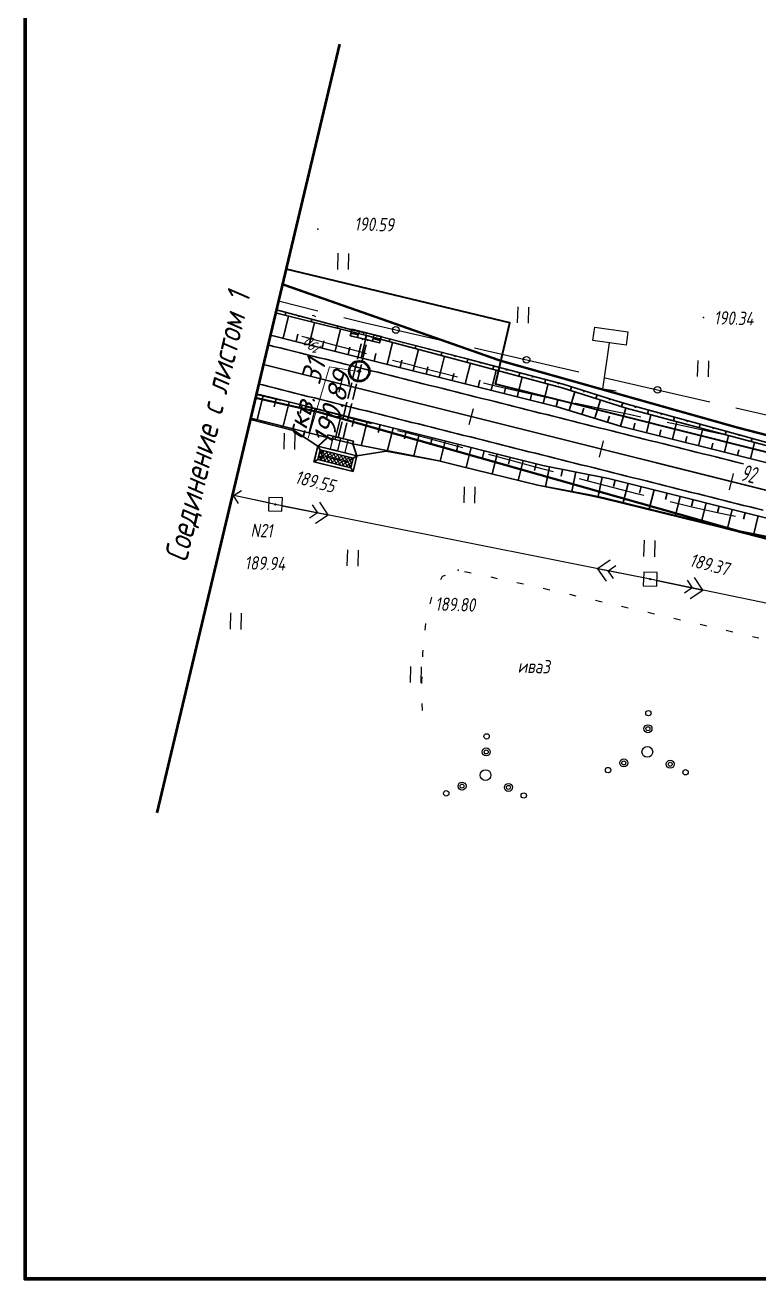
# Paper-space layout 'Лист2' of a CAD drawing. Header units: millimetres. Extents: x -640 to 409, y -3 to 287.
# Drawn here: x -640.2 to -530.8, y 0.9 to 188 of the extents above; entities that cross this region are included whole.
import ezdxf

# ---------------------------------------------------------------- set-up
doc = ezdxf.new("R2010")
doc.units = ezdxf.units.MM
doc.linetypes.add('ACAD_ISO02W100', pattern=[15, 12, -3])
doc.linetypes.add('CONTI', pattern=[0])
for name, color, linetype, lineweight in [('10', 1, 'Continuous', 35), ('геология', 7, 'Continuous', 20), ('КОПИЯ_ОСЬ_13_ОТКОСЫ', 7, 'Continuous', 30), ('КОПИЯ_ОСЬ_ГРАНИЦЫ_ПОЛОС', 7, 'Continuous', 30), ('ОСЬ_ВЕРХ_ПОКРЫТИЯ_ГРАНИЦЫ_ПОЛОС', 7, 'Continuous', 30), ('ОСЬ_ВЕРХ_ПОКРЫТИЯ_ОСЬ', 1, 'Continuous', 30), ('Трубы мет.', 7, 'ACAD_ISO02W100', 30)]:
    doc.layers.add(name, color=color, linetype=linetype, lineweight=lineweight)
for name, color, linetype in [('_Оформление', 7, 'Continuous'), ('_Ростелеком', 6, 'Continuous'), ('GOR_BDEFAULT', 212, 'CONTI'), ('NAD_MDEFAULT', 7, 'CONTI'), ('PI_OTDEFAULT', 172, 'CONTI'), ('PI_TTDEFAULT', 5, 'CONTI'), ('PLN_O', 7, 'CONTI'), ('SIT_LDEFAULT', 7, 'CONTI'), ('USLZNDEFAULT', 7, 'CONTI'), ('ZAPSKDEFAULT', 7, 'CONTI'), ('КОПИЯ_ОСЬ_ТАНГЕНСЫ', 1, 'Continuous'), ('ОСЬ_ВЕРХ_ПОКРЫТИЯ_ПИКЕТЫ', 1, 'Continuous')]:
    doc.layers.add(name, color=color, linetype=linetype)
doc.styles.add('eskd', font='isocpeur.ttf', dxfattribs={"width": 1.2, "height": 2})
doc.styles.add('SHRFT', font='isocpeui.ttf')
doc.styles.get("Standard").update_dxf_attribs({"font": 'isocpeui.ttf'})
doc.styles.add('ГОСТ', font='isocpeur.ttf', dxfattribs={"height": 4})
doc.linetypes.add('Связь', pattern='A,12.5,[130,ltypeshp.shx,S=1,R=-30,X=0,Y=0.9],1,[130,ltypeshp.shx,S=1,R=-30,X=0,Y=0.9],1,[130,ltypeshp.shx,S=1,R=-30,X=0,Y=0.9],4.5', length=19)

# ---------------------------------------------------------------- blocks, each defined once
blk = doc.blocks.new('BL_2011')
at = {"color": 0}
for p, q in [((0, 0), (0, 2.4)), ((1.6, 0), (1.6, 2.4))]:
    blk.add_line(p, q, dxfattribs=at)
blk = doc.blocks.new('BL_27')
at = {"color": 0}
for p, q in [((1, 1), (-1, 1)), ((-1, 1), (-1, -1)), ((1, -1), (1, 1)), ((-1, -1), (1, -1))]:
    blk.add_line(p, q, dxfattribs=at)
blk.add_circle((0, 0), 0.1, dxfattribs=at)
blk = doc.blocks.new('BL_2010')
at = {"color": 0}
for centre, radius in [((0, 5.78), 0.4), ((0, 3.46), 0.6), ((0, 3.46), 0.3), ((0, 0), 0.8), ((-3.46, -1.74), 0.6), ((-3.46, -1.74), 0.3), ((3.46, -1.74), 0.6), ((3.46, -1.74), 0.3), ((-5.78, -2.88), 0.4), ((5.78, -2.88), 0.4)]:
    blk.add_circle(centre, radius, dxfattribs=at)
blk = doc.blocks.new('A$C25637593')
at = {"layer": 'Трубы мет.', "linetype": 'Continuous', "lineweight": 0}
h = blk.add_hatch(dxfattribs=at)
h.set_pattern_fill('ANSI37', color=256, scale=64, angle=180, style=0)
h.set_pattern_definition([(225, (2253.2026, 3680.535), (5.656854, -5.656854), []), (315, (2253.2026, 3680.535), (5.656854, 5.656854), [])])
h.paths.add_polyline_path([(49, 51), (79, 51), (79, -51), (49, -51)])
at = {"layer": 'Трубы мет.', "linetype": 'Continuous'}
for points in [[(0, 39), (0, 23), (0, 0), (0, -23), (0, -39)], [(0, 23), (8, 23), (8, 39), (0, 39)], [(8, -39), (8, -39), (40, -60), (40, -60), (40, 60), (8, 39), (8, 39)], [(40, 60), (49, 51)], [(88, 60), (79, 51)], [(0, -23), (8, -23), (8, -39), (0, -39)], [(40, -60), (49, -51)], [(79, -51), (88, -60)]]:
    blk.add_lwpolyline(points, dxfattribs=at)
at = {"layer": 'Трубы мет.', "linetype": 'Continuous', "lineweight": 0}
for points in [[(39, 23), (39, 58.1), (9, 38.5), (9, 23)], [(9, -23), (9, -38.5), (39, -58.1), (39, -23)]]:
    blk.add_lwpolyline(points, close=True, dxfattribs=at)
at = {"layer": 'Трубы мет.', "linetype": 'Continuous'}
for points in [[(40, 60), (88, 60), (88, -60), (40, -60)], [(49, 51), (79, 51), (79, -51), (49, -51)]]:
    blk.add_lwpolyline(points, close=True, dxfattribs=at)
at = {"layer": 'Трубы мет.', "ltscale": 1.2}
for points in [[(49, 51), (64, 36)], [(79, 51), (64, 36)], [(64, 36), (64, -36)], [(49, -51), (64, -36)], [(64, -36), (79, -51)]]:
    blk.add_lwpolyline(points, dxfattribs=at)
at = {"layer": 'Трубы мет.', "linetype": 'Continuous', "lineweight": 0}
for points in [[(1, 22), (39, 22)], [(1, 22), (1, 0.5)], [(1, 0.5), (39, 0.5)], [(39, 0.5), (39, 22)], [(1, -0.5), (39, -0.5)], [(1, -0.5), (1, -22)], [(1, -22), (39, -22)], [(39, -22), (39, -0.5)]]:
    blk.add_lwpolyline(points, dxfattribs=at)
blk = doc.blocks.new('A$C76A07AE2')
at = {"layer": 'Трубы мет.', "linetype": 'Continuous', "lineweight": 0}
for p, q in [((-18.9, 44.2), (-8, 44.2)), ((-18.9, 44.2), (-18.9, 23)), ((-4, 45), (-1.3, 45)), ((-18.9, 23), (0, 23)), ((-18.9, 22.1), (-0.9, 22.1)), ((-18.9, 22.1), (-18.9, 21.8)), ((-18.9, 21.8), (-18.9, 0.5)), ((-0.9, 22.1), (-0.9, 0.5)), ((-18.9, -0.5), (-18.9, -20.5)), ((-18.9, -20.5), (-18.9, -22)), ((-18.9, -22), (-0.9, -22)), ((-18.9, -23), (0, -23)), ((-18.9, -23), (-18.9, -44.1)), ((-0.9, -0.5), (-0.9, -20.5)), ((-0.9, -20.5), (-0.9, -22)), ((-18.9, -44.1), (-8, -44.1))]:
    blk.add_line(p, q, dxfattribs=at)
at = {"layer": 'Трубы мет.', "linetype": 'Continuous'}
blk.add_lwpolyline([(-20, -45), (0, -45), (0, 45), (-20, 45)], close=True, dxfattribs=at)
for points in [[(-8, 45), (-8, 23), (0, 23)], [(-8, -45), (-8, -23), (0, -23)]]:
    blk.add_lwpolyline(points, dxfattribs=at)
at = {"layer": 'Трубы мет.', "linetype": 'Continuous', "lineweight": 0}
for points in [[(-18.9, 0.5), (-0.9, 0.5)], [(-18.9, -0.5), (-0.9, -0.5)]]:
    blk.add_lwpolyline(points, dxfattribs=at)
blk = doc.blocks.new('BL_13')
at = {"color": 0}
for p, q in [((-2.5, 7), (-2.5, 9)), ((-2.5, 9), (2.5, 9)), ((2.5, 9), (2.5, 7)), ((0, 7), (-2.5, 7)), ((0, 0), (0, 7)), ((2.5, 7), (0, 7)), ((2, 0), (0, 0))]:
    blk.add_line(p, q, dxfattribs=at)
blk = doc.blocks.new('*U58')
at = {"layer": 'КОПИЯ_ОСЬ_13_ОТКОСЫ'}
for points in [[(0, 0), (0.83, -7.87), (1.02, -9.96), (1.86, -27.85), (2.34, -42.64)], [(0, 0), (0.73, -7.88), (0.89, -9.97), (1.78, -27.85), (2.34, -42.64)], [(0.37, -3.98), (0.42, -3.98)], [(0.55, -5.97), (0.57, -5.97)], [(0.74, -7.97), (0.83, -7.96)], [(0.89, -9.96), (0.92, -9.96)], [(0.99, -11.96), (1.12, -11.95)], [(1.09, -13.96), (1.13, -13.95)], [(1.19, -15.95), (1.3, -15.95)], [(1.29, -17.95), (1.32, -17.95)], [(1.39, -19.95), (1.49, -19.94)], [(1.48, -21.95), (1.52, -21.94)], [(1.58, -23.94), (1.68, -23.94)], [(1.68, -25.94), (1.71, -25.94)], [(1.78, -27.94), (1.86, -27.93)], [(1.86, -29.94), (1.89, -29.94)], [(1.93, -31.94), (1.99, -31.93)], [(2.01, -33.93), (2.03, -33.93)], [(2.09, -35.93), (2.12, -35.93)], [(2.16, -37.93), (2.18, -37.93)], [(2.24, -39.93), (2.26, -39.93)], [(2.32, -41.93), (2.32, -41.93)]]:
    blk.add_lwpolyline(points, dxfattribs=at)

psp = doc.layouts.new('Лист2')

# ---------------------------------------------------------------- linework, layer by layer
at = {"lineweight": 50}
psp.add_line((-593.32, 185.09), (-620.55, 70.41), dxfattribs=at)
at = {"layer": '10'}
for points in [[(155.76, 141.34), (141.62, 139.09), (140.47, 149.17), (88.15, 142.24), (-26.82, 123.3), (-26.31, 113.57), (-97.37, 100.2), (-188.74, 82.9), (-234.81, 79.09), (-245.24, 79.44), (-320.53, 81.96), (-435.81, 101.08), (-493.52, 115.13), (-570.05, 134.4), (-567.93, 143.52), (-601.29, 151.53)], [(-224.96, 59.06), (-224.32, 64.55), (-224.77, 64.61), (-225.41, 59.03), (-234.23, 58.14), (-328.07, 62.53), (-379.16, 70.82), (-377.34, 76.02), (-377.76, 76.17), (-379.62, 70.9), (-429.05, 78.91), (-429.05, 78.91), (-497.96, 95.26), (-495.93, 104.91), (-533.78, 112.44), (-596.38, 130.21), (-605.84, 132.34)], [(-605.84, 132.34), (-596.38, 130.21), (-533.78, 112.44), (-495.93, 104.91), (-497.96, 95.26), (-429.05, 78.91), (-429.05, 78.91), (-379.62, 70.9), (-377.76, 76.17), (-377.34, 76.02), (-379.16, 70.82), (-328.07, 62.53), (-234.23, 58.14), (-225.41, 59.03), (-224.77, 64.61), (-224.32, 64.55), (-224.96, 59.06), (-176.45, 63.92)]]:
    psp.add_lwpolyline(points, dxfattribs=at)
at = {"layer": '_Оформление', "lineweight": 70, "ltscale": 200}
psp.add_lwpolyline([(409.22, 286.78), (-640.2, 286.78), (-640.2, 0.9), (409.22, 0.9)], close=True, dxfattribs=at)
at = {"layer": '_Ростелеком', "color": 5, "linetype": 'Связь', "const_width": 0.35}
psp.add_lwpolyline([(-184.06, 88.92), (-239.6, 82.61), (-274.54, 83.13), (-304.23, 85.6), (-339.2, 89.43), (-381.28, 94.92), (-419.03, 101.37), (-453.53, 108.6), (-496.16, 118.14), (-534.03, 127.92), (-569.25, 137.86), (-601.82, 149.28)], dxfattribs=at)
at = {"layer": 'GOR_BDEFAULT', "color": 212, "elevation": 190, "flags": 128}
for points in [[(-597.19, 144.63), (-597.4, 144.59)], [(-596.83, 144.44), (-597.19, 144.63)], [(-596.83, 144.44), (-597.19, 144.63)]]:
    psp.add_lwpolyline(points, dxfattribs=at)
at = {"layer": 'PI_TTDEFAULT', "color": 5}
for p in [(-596.56, 157.51, 190.59), (-539.04, 144.34, 190.34), (-598.14, 141.27, 190.94), (-602.87, 116.45, 189.94), (-575.61, 106.64, 189.8), (-546.99, 105.29, 189.46)]:
    psp.add_point(p, dxfattribs=at)
at = {"layer": 'PLN_O'}
for p, q in [((-602.41, 146.81), (-596.57, 145.32)), ((-592.69, 144.33), (-589.91, 143.62)), ((-589.91, 143.62), (-577.11, 140.69)), ((-573.21, 139.8), (-557.61, 136.23)), ((-553.71, 135.33), (-538.11, 131.75)), ((-534.23, 130.87), (-520.11, 127.63))]:
    psp.add_line(p, q, dxfattribs=at)
for centre in [(-584.91, 142.47), (-565.42, 138.01), (-545.92, 133.54)]:
    psp.add_circle(centre, 0.5, dxfattribs=at)
at = {"layer": 'SIT_LDEFAULT', "color": 7}
for p, q in [((-598.14, 141.27), (-598.96, 141.49)), ((-594.12, 140.21), (-598.13, 141.28)), ((-590.1, 139.14), (-594.12, 140.21)), ((-589.29, 138.93), (-590.1, 139.14)), ((-582.05, 137.05), (-585.41, 137.91)), ((-578.04, 136.02), (-582.05, 137.04)), ((-575.73, 135.44), (-578.04, 136.01)), ((-605.72, 132.85), (-604.39, 132.53)), ((-570.05, 134.08), (-571.84, 134.51)), ((-566.07, 133.18), (-570.05, 134.08)), ((-562.08, 132.31), (-566.07, 133.18)), ((-604.39, 132.53), (-602.1, 131.97)), ((-598.22, 131.01), (-596.32, 130.54)), ((-558.09, 131.49), (-558.17, 131.5)), ((-554.1, 130.65), (-558.1, 131.48)), ((-596.32, 130.54), (-592.21, 129.49)), ((-592.21, 129.48), (-588.53, 128.52)), ((-550.11, 129.84), (-554.1, 130.66)), ((-548.38, 129.48), (-550.11, 129.84)), ((-584.66, 127.49), (-583.89, 127.29)), ((-583.89, 127.3), (-579.77, 126.22)), ((-542.13, 128.16), (-544.46, 128.66)), ((-538.03, 127.27), (-542.13, 128.16)), ((-534.68, 126.56), (-538.03, 127.27)), ((-579.77, 126.21), (-575.74, 125.14)), ((-575.74, 125.14), (-575, 124.94)), ((-571.12, 123.93), (-567.99, 123.1)), ((-567.99, 123.09), (-564.15, 122.07)), ((-564.15, 122.07), (-561.47, 121.35)), ((-557.59, 120.32), (-556.49, 120.02)), ((-556.49, 120.02), (-552.65, 119)), ((-609.13, 117.77), (-607.94, 118.54)), ((-552.65, 119), (-548.81, 118.02)), ((-548.81, 118.03), (-547.93, 117.8)), ((-603.85, 116.66), (-609.34, 117.82)), ((-602.87, 116.45), (-609.3, 117.8)), ((-608.36, 116.58), (-609.13, 117.77)), ((-546.99, 105.29), (-602.87, 116.45)), ((-601.88, 116.25), (-595.02, 114.89)), ((-597.38, 116.37), (-596.59, 115.2)), ((-595.02, 114.89), (-596.27, 116.76)), ((-544.03, 116.86), (-540.97, 116.15)), ((-540.97, 116.15), (-536.75, 115.21)), ((-596.59, 115.2), (-597.77, 114.41)), ((-596.9, 113.63), (-595.02, 114.89)), ((-536.75, 115.21), (-534.28, 114.68)), ((-552.95, 108.11), (-554.84, 106.85)), ((-547.97, 105.49), (-554.84, 106.85)), ((-554.84, 106.85), (-553.58, 104.98)), ((-553.26, 106.54), (-552.09, 107.33)), ((-578.2, 105.25), (-577.94, 105.72)), ((-577.95, 105.72), (-577.52, 105.9)), ((-574.69, 106.45), (-573.71, 106.24)), ((-570.77, 105.62), (-569.79, 105.41)), ((-566.86, 104.79), (-565.88, 104.58)), ((-552.48, 105.37), (-553.26, 106.54)), ((-489.49, 93.33), (-546.99, 105.29)), ((-546.01, 105.08), (-539.16, 103.66)), ((-541.5, 105.16), (-540.72, 103.98)), ((-539.16, 103.66), (-540.4, 105.55)), ((-562.95, 103.94), (-561.97, 103.71)), ((-559.04, 103.03), (-558.07, 102.81)), ((-540.72, 103.98), (-541.9, 103.21)), ((-541.05, 102.42), (-539.16, 103.66)), ((-579.78, 101.62), (-579.56, 102.59)), ((-555.15, 102.14), (-554.17, 101.92)), ((-551.25, 101.25), (-550.27, 101.03)), ((-547.35, 100.36), (-546.37, 100.14)), ((-543.45, 99.47), (-542.48, 99.24)), ((-580.54, 97.7), (-580.44, 98.69)), ((-539.56, 98.58), (-538.94, 98.43)), ((-538.94, 98.43), (-538.58, 98.35)), ((-535.66, 97.67), (-534.69, 97.44)), ((-531.76, 96.76), (-530.78, 96.54)), ((-580.91, 93.72), (-580.9, 94.2)), ((-580.9, 94.2), (-580.85, 94.71)), ((-581.03, 90), (-581, 90.72)), ((-581.03, 89.72), (-581.03, 90)), ((-580.95, 85.72), (-580.99, 86.72))]:
    psp.add_line(p, q, dxfattribs=at)
at = {"layer": 'геология', "color": 1, "linetype": 'Continuous'}
for p, q in [((-598, 126.33), (-594.83, 136.96)), ((-594.83, 136.96), (-590.43, 136.29))]:
    psp.add_line(p, q, dxfattribs=at)
at = {"layer": 'геология', "color": 1, "linetype": 'Continuous', "lineweight": 50}
for radius in [1.5, 0.103]:
    psp.add_circle((-590.38, 136.31), radius, dxfattribs=at)
at = {"layer": 'КОПИЯ_ОСЬ_13_ОТКОСЫ'}
for points in [[(-602.84, 145), (-599.47, 144.17), (-589.1, 141.61), (-560.12, 133.85), (-550.57, 130.81), (-533.28, 126.18), (-518.97, 122.4), (-513.93, 121.09), (-509.27, 119.94), (-502.47, 118.29), (-494.5, 116.4), (-484.49, 114.05), (-475.06, 111.86), (-466.03, 109.79), (-457.28, 107.81), (-451.94, 106.62), (-448.05, 105.77), (-441.24, 104.3), (-436.19, 103.24), (-429.47, 101.86), (-422.75, 100.52), (-418.37, 99.67)], [(-602.84, 145), (-599.47, 144.17), (-589.1, 141.61), (-560.12, 133.85), (-550.57, 130.81), (-533.28, 126.18), (-518.97, 122.4), (-513.93, 121.09), (-509.27, 119.94), (-502.47, 118.29), (-494.5, 116.4), (-484.49, 114.05), (-475.06, 111.86), (-466.03, 109.79), (-457.28, 107.81), (-451.94, 106.62), (-448.05, 105.77), (-441.24, 104.3), (-436.19, 103.24), (-429.47, 101.86), (-422.75, 100.52), (-418.37, 99.67)], [(-602.73, 145.46), (-599.37, 144.59), (-591.07, 142.41), (-589.02, 141.94), (-584.37, 140.74), (-574.68, 138.25), (-571.68, 137.47), (-559.99, 134.37), (-552.43, 132.01), (-550.43, 131.38), (-533.16, 126.65), (-518.9, 122.69)], [(-601.74, 141.22), (-600.92, 144.53)], [(-601.3, 145.09), (-601.41, 144.65)], [(-599.36, 144.59), (-599.4, 144.44)], [(-597.43, 144.08), (-597.53, 143.69)], [(-597.86, 140.25), (-597.03, 143.57)], [(-595.5, 143.57), (-595.53, 143.44)], [(-593.98, 139.28), (-593.15, 142.61)], [(-593.56, 143.06), (-593.65, 142.73)], [(-591.63, 142.55), (-591.66, 142.44)], [(-603.62, 141.69), (-600.29, 140.86), (-560.84, 130.99), (-551.26, 128.07), (-509.83, 117.7), (-491.39, 113.16), (-482.17, 110.92), (-475.67, 109.36), (-468.09, 107.56), (-462.26, 106.2), (-456.24, 104.82), (-450.6, 103.54), (-444.76, 102.25), (-438.91, 100.99), (-435.5, 100.27), (-430.62, 99.25), (-424.53, 98.02), (-418.42, 96.83)], [(-599.8, 140.74), (-599.53, 141.84)], [(-595.92, 139.77), (-595.65, 140.87)], [(-590.1, 138.31), (-589.27, 141.65)], [(-589.68, 142.09), (-589.75, 141.77)], [(-587.74, 141.61), (-587.77, 141.5)], [(-586.22, 137.34), (-585.4, 140.62)], [(-585.8, 141.11), (-585.9, 140.75)], [(-583.87, 140.61), (-583.9, 140.49)], [(-592.04, 138.79), (-591.77, 139.9)], [(-588.16, 137.82), (-587.88, 138.94)], [(-582.34, 136.37), (-581.54, 139.58)], [(-581.93, 140.11), (-582.03, 139.72)], [(-579.99, 139.62), (-580.03, 139.48)], [(-578.46, 135.4), (-577.67, 138.55)], [(-578.06, 139.12), (-578.17, 138.68)], [(-576.12, 138.62), (-576.16, 138.48)], [(-584.28, 136.85), (-584.01, 137.95)], [(-580.4, 135.88), (-580.13, 136.95)], [(-574.58, 134.43), (-573.81, 137.52)], [(-574.18, 138.12), (-574.3, 137.65)], [(-572.25, 137.62), (-572.29, 137.46)], [(-570.31, 137.11), (-570.44, 136.62)], [(-568.38, 136.6), (-568.42, 136.43)], [(-576.52, 134.91), (-576.26, 135.96)], [(-572.64, 133.94), (-572.38, 134.97)], [(-570.7, 133.45), (-569.94, 136.48)], [(-566.82, 132.48), (-566.08, 135.45)], [(-566.45, 136.08), (-566.58, 135.58)], [(-564.51, 135.57), (-564.56, 135.4)], [(-562.58, 135.06), (-562.72, 134.55)], [(-605.7, 132.93), (-602.47, 132.13), (-563.02, 122.25), (-553.2, 120.31), (-497.03, 106.25), (-486.05, 103.54), (-477.58, 101.47), (-471.45, 99.99), (-464.13, 98.25), (-458.08, 96.84), (-453.88, 95.88), (-448.5, 94.66), (-443.6, 93.58), (-438.7, 92.51), (-432.31, 91.16), (-425.92, 89.84), (-421, 88.86)], [(-568.76, 132.97), (-568.51, 133.98)], [(-564.88, 132), (-564.63, 132.99)], [(-562.94, 131.51), (-562.21, 134.41)], [(-560.65, 134.54), (-560.69, 134.37)], [(-559.08, 130.45), (-558.23, 133.25)], [(-558.73, 133.98), (-558.89, 133.46)], [(-556.82, 133.38), (-556.87, 133.21)], [(-604.72, 132.68), (-605.61, 129.08)], [(-602.78, 132.2), (-603.08, 131)], [(-600.84, 131.72), (-601.74, 128.12)], [(-598.9, 131.23), (-599.2, 130.03)], [(-561, 131.03), (-560.76, 131.99)], [(-555.26, 129.29), (-554.42, 132.04)], [(-554.91, 132.78), (-555.08, 132.25)], [(-553, 132.19), (-553.06, 132.01)], [(-551.09, 131.59), (-551.27, 131.03)], [(-549.17, 131.03), (-549.22, 130.85)], [(-606.61, 129.09), (-600.04, 127.4), (-596.54, 125.12), (-590.72, 123.69), (-586.38, 124.38), (-578.52, 122.93), (-575.51, 122.21)], [(-606.56, 129.32), (-603.37, 128.53), (-595.14, 126.42), (-591.35, 125.49), (-578.52, 122.94), (-575.51, 122.21), (-563.76, 119.3), (-555.98, 117.84), (-553.92, 117.44), (-536.54, 113.13), (-522.23, 109.37)], [(-606.56, 129.32), (-603.37, 128.53), (-595.14, 126.42), (-591.35, 125.49), (-578.52, 122.94), (-575.51, 122.21)], [(-605.85, 128.9), (-605.8, 129.13)], [(-596.96, 130.75), (-597.86, 127.16)], [(-595.02, 130.26), (-595.32, 129.06)], [(-593.08, 129.78), (-593.97, 126.19)], [(-591.14, 129.29), (-591.44, 128.09)], [(-557.17, 129.87), (-556.89, 130.8)], [(-553.34, 128.71), (-553.07, 129.62)], [(-551.43, 128.12), (-550.61, 130.82)], [(-547.55, 127.14), (-546.88, 129.82)], [(-547.24, 130.5), (-547.39, 129.96)], [(-545.32, 129.98), (-545.36, 129.79)], [(-543.39, 129.45), (-543.53, 128.93)], [(-603.92, 128.4), (-603.9, 128.48)], [(-601.98, 127.9), (-601.91, 128.16)], [(-600.04, 127.4), (-600.02, 127.49)], [(-589.2, 128.8), (-590.06, 125.34)], [(-587.26, 128.32), (-587.54, 127.17)], [(-585.32, 127.83), (-586.14, 124.53)], [(-583.38, 127.35), (-583.65, 126.25)], [(-549.49, 127.63), (-549.26, 128.54)], [(-545.61, 126.66), (-545.39, 127.55)], [(-543.67, 126.17), (-543.02, 128.79)], [(-541.46, 128.92), (-541.51, 128.75)], [(-539.79, 125.2), (-539.15, 127.75)], [(-539.53, 128.39), (-539.67, 127.89)], [(-537.6, 127.86), (-537.65, 127.7)], [(-535.67, 127.33), (-535.8, 126.86)], [(-581.44, 126.86), (-582.22, 123.71)], [(-579.5, 126.38), (-579.76, 125.33)], [(-577.56, 125.89), (-578.31, 122.89)], [(-575.62, 125.41), (-575.87, 124.4)], [(-541.73, 125.69), (-541.51, 126.56)], [(-537.85, 124.72), (-537.64, 125.57)], [(-535.91, 124.23), (-535.29, 126.72)], [(-533.74, 126.8), (-533.79, 126.65)], [(-532.03, 123.26), (-531.42, 125.69)], [(-531.81, 126.27), (-531.94, 125.83)], [(-586.38, 124.38), (-586.35, 124.57)], [(-584.41, 124.02), (-584.4, 124.08)], [(-582.45, 123.66), (-582.43, 123.75)], [(-573.67, 124.92), (-574.42, 121.94)], [(-571.73, 124.44), (-571.98, 123.44)], [(-569.79, 123.95), (-570.54, 120.98)], [(-567.85, 123.46), (-568.1, 122.47)], [(-533.97, 123.74), (-533.76, 124.57)], [(-580.48, 123.29), (-580.48, 123.32)], [(-578.51, 122.93), (-578.51, 122.94)], [(-576.57, 122.46), (-576.57, 122.46)], [(-565.91, 122.98), (-566.66, 120.02)], [(-563.97, 122.49), (-564.22, 121.51)], [(-562.02, 122.06), (-562.61, 119.09)], [(-560.06, 121.67), (-560.26, 120.68)], [(-558.1, 121.28), (-558.68, 118.35)], [(-556.14, 120.89), (-556.33, 119.92)], [(-554.17, 120.5), (-554.75, 117.6)], [(-552.22, 120.07), (-552.46, 119.11)], [(-550.28, 119.58), (-551, 116.71)], [(-548.34, 119.1), (-548.58, 118.14)], [(-546.4, 118.61), (-547.12, 115.75)], [(-544.46, 118.13), (-544.7, 117.17)], [(-542.52, 117.64), (-543.24, 114.79)], [(-540.58, 117.15), (-540.82, 116.2)], [(-538.64, 116.67), (-539.35, 113.83)], [(-536.7, 116.18), (-536.94, 115.24)], [(-534.76, 115.7), (-535.47, 112.85)], [(-532.82, 115.21), (-533.06, 114.26)], [(-530.88, 114.73), (-531.6, 111.84)]]:
    psp.add_lwpolyline(points, dxfattribs=at)
at = {"layer": 'КОПИЯ_ОСЬ_ГРАНИЦЫ_ПОЛОС'}
psp.add_lwpolyline([(-533.06, 122.48), (-533.34, 122.56), (-534.31, 122.8), (-535.28, 123.04), (-536.25, 123.28), (-537.22, 123.53), (-538.19, 123.77), (-539.16, 124.01), (-540.13, 124.25), (-541.1, 124.5), (-542.06, 124.74), (-543.03, 124.98), (-544, 125.23), (-544.97, 125.47), (-545.94, 125.71), (-546.91, 125.95), (-547.88, 126.2), (-548.85, 126.44), (-549.82, 126.68), (-550.79, 126.92), (-551.76, 127.17), (-552.73, 127.41), (-553.7, 127.65), (-554.67, 127.89), (-555.64, 128.14), (-556.6, 128.38), (-557.57, 128.62), (-558.54, 128.87), (-559.51, 129.11), (-560.48, 129.35), (-561.45, 129.59), (-562.42, 129.84), (-563.39, 130.08), (-564.36, 130.32), (-565.33, 130.56), (-566.3, 130.81), (-567.27, 131.05), (-568.24, 131.29), (-569.21, 131.53), (-570.18, 131.78), (-571.14, 132.02), (-572.11, 132.26), (-573.08, 132.51), (-574.05, 132.75), (-575.02, 132.99), (-575.99, 133.23), (-576.96, 133.48), (-577.93, 133.72), (-578.9, 133.96), (-579.87, 134.2), (-580.84, 134.45), (-581.81, 134.69), (-582.78, 134.93), (-583.75, 135.17), (-584.72, 135.42), (-585.68, 135.66), (-586.65, 135.9), (-587.62, 136.15), (-588.59, 136.39), (-589.56, 136.63), (-590.53, 136.87), (-591.5, 137.12), (-592.47, 137.36), (-593.44, 137.6), (-594.41, 137.84), (-595.38, 138.09), (-596.35, 138.33), (-597.32, 138.57), (-598.29, 138.81), (-599.26, 139.05), (-600.23, 139.3), (-601.2, 139.54), (-602.17, 139.78), (-603.14, 140.02), (-603.97, 140.23)], dxfattribs=at)
at = {"layer": 'КОПИЯ_ОСЬ_ТАНГЕНСЫ'}
psp.add_line((-604.66, 137.32), (-409.13, 88.37), dxfattribs=at)
at = {"layer": 'ОСЬ_ВЕРХ_ПОКРЫТИЯ_ГРАНИЦЫ_ПОЛОС'}
for points in [[(-603.62, 141.69), (-600.29, 140.86), (-560.84, 130.99), (-551.26, 128.07), (-509.83, 117.7), (-491.39, 113.16), (-482.17, 110.92), (-475.67, 109.36), (-468.09, 107.56), (-462.26, 106.2), (-456.24, 104.82), (-450.6, 103.54), (-444.76, 102.25), (-438.91, 100.99), (-435.5, 100.27), (-430.62, 99.25), (-424.53, 98.02), (-418.42, 96.83)], [(-605.7, 132.93), (-602.47, 132.13), (-563.02, 122.25), (-553.2, 120.31), (-497.03, 106.25), (-486.05, 103.54), (-477.58, 101.47), (-471.45, 99.99), (-464.13, 98.25), (-458.08, 96.84), (-453.88, 95.88), (-448.5, 94.66), (-443.6, 93.58), (-438.7, 92.51), (-432.31, 91.16), (-425.92, 89.84), (-421, 88.86)], [(-530.16, 115.57), (-531.13, 115.82), (-532.1, 116.06), (-533.07, 116.3), (-534.04, 116.55), (-535.01, 116.79), (-535.98, 117.03), (-536.95, 117.27), (-537.92, 117.52), (-538.89, 117.76), (-539.86, 118), (-540.83, 118.24), (-541.8, 118.49), (-542.77, 118.73), (-543.73, 118.97), (-544.7, 119.22), (-545.67, 119.46), (-546.64, 119.7), (-547.61, 119.94), (-548.58, 120.19), (-549.55, 120.43), (-550.52, 120.67), (-551.49, 120.91), (-552.46, 121.16), (-553.43, 121.4), (-554.4, 121.64), (-555.37, 121.89), (-556.34, 122.13), (-557.31, 122.37), (-558.28, 122.61), (-559.25, 122.86), (-560.22, 123.1), (-561.19, 123.34), (-562.16, 123.59), (-563.13, 123.83), (-564.1, 124.07), (-565.07, 124.31), (-566.04, 124.56), (-567.01, 124.8), (-567.98, 125.04), (-568.95, 125.28), (-569.91, 125.53), (-570.88, 125.77), (-571.85, 126.01), (-572.82, 126.26), (-573.79, 126.5), (-574.76, 126.74), (-575.73, 126.98), (-576.7, 127.23), (-577.67, 127.47), (-578.64, 127.71), (-579.61, 127.95), (-580.58, 128.2), (-581.55, 128.44), (-582.52, 128.68), (-583.49, 128.93), (-584.46, 129.17), (-585.43, 129.41), (-586.4, 129.65), (-587.37, 129.9), (-588.34, 130.14), (-589.31, 130.38), (-590.28, 130.62), (-591.25, 130.87), (-592.22, 131.11), (-593.19, 131.35), (-594.16, 131.6), (-595.12, 131.84), (-596.09, 132.08), (-597.06, 132.32), (-598.03, 132.56), (-599, 132.81), (-599.97, 133.05), (-600.94, 133.29), (-601.91, 133.53), (-602.88, 133.77), (-603.85, 134.02), (-604.82, 134.26), (-605.36, 134.39)]]:
    psp.add_lwpolyline(points, dxfattribs=at)
at = {"layer": 'ОСЬ_ВЕРХ_ПОКРЫТИЯ_ОСЬ'}
psp.add_lwpolyline([(-604.66, 137.31), (-586.4, 132.75), (-586.4, 132.75), (-510.81, 113.82)], dxfattribs=at)
at = {"layer": 'ОСЬ_ВЕРХ_ПОКРЫТИЯ_ПИКЕТЫ'}
for p, q in [((-593.37, 133.2), (-592.76, 135.63)), ((-573.97, 128.35), (-573.36, 130.77)), ((-554.57, 123.49), (-553.96, 125.91)), ((-535.17, 118.63), (-534.56, 121.06)), ((-535.17, 118.63), (-534.56, 121.06))]:
    psp.add_line(p, q, dxfattribs=at)
at = {"layer": 'Трубы мет.', "linetype": 'Continuous'}
for points in [[(-589.52, 141.07), (-587.34, 140.53), (-587.1, 141.5), (-591.47, 142.57), (-591.71, 141.6)], [(-596.54, 125.12), (-595.14, 126.42), (-595.04, 126.81), (-591.26, 125.88), (-591.35, 125.49), (-590.72, 123.69)], [(-596.54, 125.12), (-597.13, 122.79), (-591.29, 121.36), (-590.72, 123.69)]]:
    psp.add_lwpolyline(points, close=True, dxfattribs=at)
at = {"layer": 'Трубы мет.', "ltscale": 0.2}
for points in [[(-593.51, 126.44), (-589.89, 141.16), (-589.89, 141.16)], [(-592.79, 126.26), (-589.16, 140.98), (-589.16, 140.98)]]:
    psp.add_lwpolyline(points, dxfattribs=at)
at = {"layer": 'Трубы мет.', "linetype": 'Continuous'}
for points in [[(-590.86, 141.39), (-588.19, 140.74)], [(-594.49, 126.68), (-591.82, 126.02)]]:
    psp.add_lwpolyline(points, dxfattribs=at)

# ---------------------------------------------------------------- block references
at = {"layer": '_Ростелеком', "color": 5, "rotation": 352.0690330575086}
psp.add_blockref('BL_13', (-554.03, 133.62), dxfattribs=at)
at = {"layer": 'USLZNDEFAULT', "color": 7, "rotation": 358.4120607792389}
for p in [(-602.87, 116.45), (-546.99, 105.29)]:
    psp.add_blockref('BL_27', p, dxfattribs=at)
at = {"layer": 'ZAPSKDEFAULT', "color": 7, "rotation": 358.4120607792389}
for name, p in [('BL_2011', (-593.59, 151.51)), ('BL_2011', (-566.76, 143.52)), ('BL_2011', (-539.92, 135.53)), ('BL_2011', (-601.59, 124.68)), ('BL_2011', (-574.75, 116.69)), ('BL_2011', (-547.92, 108.69)), ('BL_2011', (-592.16, 107.27)), ('BL_2011', (-609.58, 97.85)), ('BL_2011', (-582.74, 89.85)), ('BL_2010', (-547.42, 79.52)), ('BL_2010', (-571.54, 76.06))]:
    psp.add_blockref(name, p, dxfattribs=at)
at = {"layer": 'КОПИЯ_ОСЬ_13_ОТКОСЫ', "rotation": 73.41206077923891}
psp.add_blockref('*U58', (-563.76, 119.3), dxfattribs=at)
at = {"layer": 'Трубы мет.', "lineweight": 30, "ltscale": 7}
for name, p, xscale, yscale, zscale, rotation in [('A$C76A07AE2', (-589.52, 141.07), 0.05000000000000002, 0.05000000000000002, 0.05000000000000002, 256.1559405887443), ('A$C25637593', (-593.15, 126.35), 0.04999999999999998, 0.04999999999999998, 0.04999999999999998, 256.1559405885827)]:
    psp.add_blockref(name, p, dxfattribs=dict(at, xscale=xscale, yscale=yscale, zscale=zscale, rotation=rotation))

# ---------------------------------------------------------------- texts
at = {"layer": 'GOR_BDEFAULT', "color": 212, "style": 'SHRFT', "width": 0.75}
psp.add_text('190', height=1.722, rotation=137.4234, dxfattribs=at).set_placement((-595.68, 139.87, 190))
at = {"layer": 'NAD_MDEFAULT', "color": 7, "style": 'eskd', "oblique": 10, "width": 0.8}
for s, height, rotation, p in [('Соединение с листом 1', 3.5, 76.6391, (-616.09, 107.69)), ('N21', 2, 358.1429, (-606.59, 111.6)), ('ива3', 2, 358.4121, (-566.76, 91.35))]:
    psp.add_text(s, height=height, rotation=rotation, dxfattribs=at).set_placement(p)
at = {"layer": 'PI_OTDEFAULT', "color": 172, "style": 'eskd', "oblique": 10, "width": 0.8}
for s, rotation, p in [('190.59', 358.4121, (-591.1, 157.3)), ('190.34', 358.4121, (-537.47, 143.31)), ('189.55', 345.4121, (-600.07, 119.64)), ('189.94', 358.4121, (-607.46, 106.75)), ('189.37', 345.4121, (-541.24, 107.25)), ('189.80', 358.4121, (-579.05, 100.6))]:
    psp.add_text(s, height=2, rotation=rotation, dxfattribs=at).set_placement(p)
at = {"layer": 'геология', "color": 1, "style": 'ГОСТ', "oblique": 15}
for s, p in [('скв. 31', (-598.72, 126.03)), ('190.89', (-594.52, 125.07))]:
    psp.add_text(s, height=3, rotation=73.5121, dxfattribs=at).set_placement(p)
at = {"layer": 'ОСЬ_ВЕРХ_ПОКРЫТИЯ_ПИКЕТЫ', "width": 0.6}
psp.add_text('92', height=2.5, rotation=345.9443, dxfattribs=at).set_placement((-533.61, 120.05))

doc.saveas('drawing.dxf')
